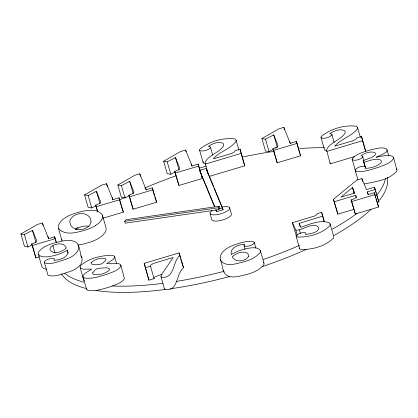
<?xml version="1.0" encoding="UTF-8"?>
<svg xmlns="http://www.w3.org/2000/svg" width="418" height="418" viewBox="0 0 418 418"><rect width="100%" height="100%" fill="white"/><g stroke="black" fill="none" stroke-linecap="round" stroke-linejoin="round"><path stroke-width="0.63" d="M245.089 249.447L244.023 245.716L244.697 244.316C239.551 244.666 232.643 246.207 231.133 251.965L231.3 254.531C236.645 251.145 242.842 249.327 249.018 248.146C252.733 247.743 258.099 246.803 260.383 250.617L260.351 252.279C254.17 260.116 243.245 262.081 233.996 264.197C229.216 264.96 222.642 264.793 220.37 259.646C218.964 251.652 228.191 247.184 234.435 244.823C240.549 243.015 247.116 240.329 253.554 241.787L254.275 242.44L255.873 248.031M260.383 250.617L263.941 263.047L263.91 264.709C257.723 272.546 246.803 274.506 237.549 276.627C233.855 277.108 229.801 277.296 226.509 275.248C221.739 271.663 222.825 264.542 220.37 259.646M355.864 170.978L355.718 171.923L352.16 159.493L352.306 158.547C357.16 153.281 364.715 151.739 371.309 149.681C376.122 148.818 381.54 146.655 386.274 148.798L387.011 149.749L386.99 150.564C387.826 153.667 368.049 159.577 380.155 156.389C384.335 156.039 389.994 153.939 393.437 157.178L397.1 170.863C389.628 179.86 375.118 181.856 364.162 183.936M321.672 212.334L322.675 216.174L299.157 223.343L300.84 227.392C309.649 224.21 319.613 219.685 329.008 222.606L330.074 223.802L330.032 225.574C321.745 233.902 308.5 237.466 296.932 237.011L296.153 236.405L296.237 235.642C298.546 233.354 302.24 232.136 305.448 232.737L305.95 233.176L305.511 234.352L306.441 234.451L313.662 232.8A6.834 2.132 -16 0 0 317.555 230.631L318.694 229.116L318.709 227.732L317.429 226.18C309.947 223.165 303.123 230.234 295.86 230.229L292.401 222.731L314.352 216.096L316.891 214.591L316.938 213.744L321.672 212.334L324.337 221.655M154.07 278.618L150.517 266.188L150.558 265.247L153.359 263.46L173.224 257.488L161.818 274.103L160.904 276.329L164.514 289.104L165.026 289.57C178.528 291.56 175.826 274.015 183.559 267.614L179.066 252.932L144.173 263.345L148.912 280.159L154.07 278.618L154.117 277.677L155.057 276.789L162.022 274.276M80.146 267.598L80.251 266.01C88.376 258.392 100.472 255.617 111.381 255.226A12.164 3.799 -16 0 1 114.386 258.063L112.729 259.756L106.747 263.559L116.685 263.267L119.475 263.915L120.802 265.09L124.439 278.675C121.492 283.394 115.274 284.606 110.472 286.706C103.178 288.828 95.476 291.748 87.796 290.348L86.526 289.193L82.968 276.763L83.224 275.263L85.053 273.33L91.678 269.119L83.417 269.187L81.191 268.544L80.146 267.598L83.704 280.029L84.399 280.656M83.704 280.029L83.804 278.435M254.275 242.44L254.207 243.192C251.835 245.648 247.905 246.672 244.572 246.176L244.023 245.716M357.907 179.672L355.237 170.351L355.321 169.52C357.798 167.043 361.774 165.841 365.222 166.416L365.771 166.881L365.693 167.555L364.956 168.376C370.688 168.156 377.224 166.772 381.289 162.456L381.409 160.961L380.14 159.796C374.659 158.223 369.146 160.815 363.947 162.273L363.221 160.528L371.978 157.403L375.254 154.879L375.463 153.385L374.528 152.377C369.904 151.185 364.757 153.051 360.959 155.747L362.16 156.045A5.68 1.771 -16 0 1 361.81 158.004C359.166 159.571 355.875 160.773 352.787 160.084L352.16 159.493M44.308 262.373L44.392 261.605C46.785 259.139 50.709 257.969 54.074 258.517L54.612 258.998L53.922 260.372C59.079 259.965 66.384 258.439 67.941 252.676L67.324 250.163C62.052 253.548 55.928 255.356 49.815 256.506C46.032 256.903 40.593 257.885 38.231 254.045L38.2 252.352C44.167 244.483 55.171 242.78 64.267 240.653C68.087 240.183 72.225 240.052 75.674 242.032C80.554 245.45 79.321 252.686 81.818 257.498C83.966 264.955 75.334 269.683 69.498 271.71C62.757 273.482 55.427 277.416 48.363 275.384L47.866 274.798L44.308 262.373L44.804 262.959C51.874 264.986 59.199 261.051 65.945 259.28C71.776 257.253 80.408 252.524 78.265 245.068M330.074 223.802L333.632 236.233L333.585 238.004C325.303 246.333 312.058 249.891 300.49 249.436L299.706 248.835L299.795 248.073M86.526 289.193L86.693 288.19M208.112 174.055L205.066 162.461C208.744 154.67 219.121 153.051 223.62 145.819L223.703 144.252L222.737 143.139C217.888 141.274 212.381 143.735 208.3 146.399L209.789 146.65L210.473 147.199L210.353 147.841C207.783 150.318 203.733 151.421 200.232 150.799L199.574 150.203L199.762 149.226C209.167 141.519 222.763 137.397 234.838 138.928L236.113 140.218L238.96 150.161M354.386 156.64L330.262 163.84L326.505 149.764C330.178 141.974 340.555 140.354 345.059 133.123L345.143 131.555L344.171 130.437C339.327 128.577 333.815 131.038 329.739 133.703L331.223 133.953L331.913 134.502L331.787 135.145C329.222 137.621 325.167 138.724 321.672 138.102L321.008 137.501L321.202 136.524C330.607 128.822 344.202 124.7 356.277 126.226L357.552 127.516L360.394 137.459M205.139 163.48L203.791 163.229L203.127 162.633L203.32 161.656M180.001 255.189C172.268 261.584 174.97 279.13 161.473 277.139L160.956 276.674M124.7 221.305L125.943 219.732L219.408 206.215L219.941 208.08L218.692 209.648L125.233 223.17L124.7 221.305L218.159 207.788L219.408 206.215M352.452 187.577L340.968 197.139L354.736 193.059L352.536 187.551L354.056 193.173M353.743 209.408L337.864 214.147L333.339 199.386L356.878 180.069L361.878 178.58L366.466 189.61L374.497 187.217L378.98 201.878L377.125 202.427M95.586 225.568L99.301 222.757L101.621 219.952L102.619 217.313L102.358 215.014C97.451 208.3 87.623 210.233 80.585 211.68C72.189 214.089 61.639 216.994 58.191 225.95L58.426 228.259L61.984 240.69L61.864 239.535M75.256 229.759C79.106 226.974 84.384 225.114 89.091 226.425M52.908 245.601L50.97 247.001L50.029 248.48L50.092 249.875C53.969 255.576 62.334 251.448 66.425 247.999C64.116 242.503 57.235 243.25 52.908 245.601L55.04 253.057M96.103 205.666L91.704 207.945L88.135 207.338L84.577 194.908L101.611 185.169L106.522 183.706L112.902 199.694L119.015 197.787L123.367 212.125L102.953 218.217M31.982 244.885L27.949 246.975L24.458 246.38L20.9 233.949L37.557 224.429L42.364 222.993L48.608 238.631L54.586 236.766L56.43 242.362M117.829 184.986L134.862 175.246L139.774 173.784L146.154 189.772L152.267 187.865L156.619 202.202L133.112 209.214L128.875 195.149L133.102 193.471L133.974 192.144L129.653 181.318L121.398 185.592L117.829 184.986L121.387 197.416L124.956 198.022L129.355 195.739M175.173 171.986L170.774 174.264L167.205 173.658L163.647 161.228L180.68 151.494L185.592 150.025L191.972 166.014L198.085 164.107L200.3 170.988M261.914 138.557L278.947 128.817L283.864 127.354L290.238 143.343L296.352 141.436L300.704 155.773L277.197 162.785L272.959 148.719L277.186 147.042L278.064 145.715L273.738 134.889L265.482 139.163L261.914 138.557L265.472 150.987L269.04 151.593L273.445 149.315M84.577 194.908L88.146 195.514L96.401 191.24L100.722 202.066L99.85 203.394L95.623 205.071L97.577 211.91M20.9 233.949L24.39 234.545L32.468 230.365L36.512 240.089L36.45 241.661L34.929 242.769L31.705 243.893L35.927 257.927L39.653 256.814M163.647 161.228L167.216 161.839L175.471 157.56L179.797 168.386L178.92 169.713L174.693 171.396L178.93 185.461L202.437 178.444L201.016 173.475M275.645 148.171L276.747 147.601M375.421 189.448L367.396 191.841L368.174 194.595L374.288 192.688L378.635 207.025L355.295 213.99L351.057 199.924L354.354 198.775L355.906 197.641L356.157 196.92L355.687 195.337L334.306 201.716L333.339 199.386M209.444 176.354L244.697 165.831L240.115 149.169L234.874 150.731L234.822 151.661L232.042 153.333L213.295 158.845C219.492 151.41 230.449 149.189 236.123 141.232L236.113 140.218M174.693 171.396L175.372 173.031L198.879 166.014M205.269 164.112L241.144 153.406L240.115 149.169M215.845 209.909L216.592 211.701L223.107 209.758L206.158 168.449L199.637 170.392L214.815 206.847M272.959 148.719L273.644 150.36L297.146 143.343M95.623 205.071L96.302 206.711L119.809 199.694M128.875 195.149L129.554 196.784L153.061 189.772M365.698 151.321L361.554 136.472L356.308 138.034L356.261 138.959L353.482 140.636L334.734 146.143C340.931 138.713 351.883 136.487 357.557 128.535L357.552 127.516M326.709 151.41L362.578 140.704L361.554 136.472M31.705 243.893L32.369 245.497L55.364 238.636M219.022 208.953L222.575 207.892M351.057 199.924L351.737 201.56L375.082 194.595M145.354 267.729L150.517 266.188M78.009 245.079L83.971 243.934L91.04 241.818A17.802 5.554 -16 0 0 99.139 237.999L102.854 235.182L105.179 232.377L106.177 229.743L105.916 227.444L102.358 215.014M46.57 269.182C44.7 269.004 42.652 268.272 41.784 266.475L38.231 254.045M326.578 150.783L325.23 150.527L324.567 149.931L321.008 137.501M355.237 170.351L356.084 171.087C363.728 172.556 371.388 169.327 378.651 167.278C383.802 165.026 390.543 163.647 393.542 158.438L393.437 157.178M82.968 276.763L84.237 277.918C91.923 279.318 99.62 276.402 106.919 274.276C111.721 272.175 117.933 270.963 120.88 266.245L120.802 265.09M396.426 168.893L396.995 169.609M58.426 228.259C65.454 236.787 78.527 231.969 87.482 229.393A17.802 5.554 -16 0 0 95.586 225.568M263.429 262.285L263.941 263.047M80.778 255.795L81.818 257.498M296.493 236.311L292.401 222.731M378.05 199.647L378.98 201.878M378.635 207.025L376.064 198.9M299.91 153.861L300.704 155.773M206.691 170.309L213.655 187.045M214.152 188.241L223.107 209.758M214.601 206.92L199.82 171.014M201.643 176.537L202.437 178.444M156.619 202.202L154.937 197.186M182.854 265.926L183.559 267.614M122.772 210.693L123.367 212.125M387.011 149.749L388.787 155.961M362.578 140.704L365.604 151.269M374.497 187.217L375.03 189.082M375.563 190.942L376.095 192.808M376.451 194.051L377.872 199.025M374.288 192.688L375.709 197.657M362.735 156.557L363.979 160.904M363.947 162.273L365.369 167.247M363.221 160.528L364.998 166.74M367.396 191.841L368.106 194.328M361.878 178.58L362.767 181.689M355.687 195.337L356.397 197.824M352.536 187.551L354.135 193.147M351.737 201.56L355.295 213.99M331.913 134.502L334.222 142.58M334.306 201.716L337.864 214.147M322.675 216.174L324.279 221.765M296.352 141.436L299.732 153.244M289.559 141.038L290.27 143.52M283.864 127.354L284.574 129.836M299.157 223.343L300.046 226.451M273.738 134.889L277.296 147.319M299.403 230.02L300.469 233.746M273.644 150.36L277.197 162.785M295.86 230.229L297.287 235.203M296.153 236.405L299.706 248.835M265.482 139.163L269.04 151.593M241.144 153.406L244.697 165.831M229.623 207.814L231.4 214.026A10.204 3.187 -16 0 1 222.862 219.899A10.204 3.187 -16 0 1 211.853 219.858L210.076 213.645M210.473 147.199L212.788 155.277M218.159 207.788L218.692 209.648M206.158 168.449L206.513 169.687M199.574 150.203L203.127 162.633M216.059 209.836L216.592 211.701M198.085 164.107L199.861 170.319M191.292 163.71L192.003 166.197M185.592 150.025L186.13 151.891M175.471 157.56L179.029 169.99M175.372 173.031L178.93 185.461M167.216 161.839L170.774 174.264M179.066 252.932L180.487 257.901M180.842 259.144L182.619 265.362M152.267 187.865L154.576 195.943M145.474 187.468L146.185 189.95M139.774 173.784L140.49 176.265M129.653 181.318L133.211 193.748M129.554 196.784L133.112 209.214M144.173 263.345L147.732 275.77M121.398 185.592L124.956 198.022M119.015 197.787L121.147 205.243M121.502 206.487L122.573 210.217M112.223 197.39L112.933 199.877M106.522 183.706L107.416 186.809M96.401 191.24L99.959 203.671M114.621 256.741L116.58 263.575M96.302 206.711L97.728 211.68M88.146 195.514L91.704 207.945M67.324 250.163L68.212 253.266M54.586 236.766L55.119 238.631M55.474 239.875L56.007 241.74M47.939 236.379L48.65 238.866M42.364 222.993L43.08 225.48M32.468 230.365L36.021 242.795M32.369 245.497L35.927 257.927M24.39 234.545L27.949 246.975M147.899 276.397L148.912 280.159M223.604 270.002L223.923 272.071M164.462 288.754L164.514 289.104M330.126 162.743L330.262 163.84M221.822 206.988A10.204 3.187 -16 0 1 229.09 209.507A10.204 3.187 -16 0 1 215.066 214.836A10.204 3.187 -16 0 1 212.067 210.698M385.427 178.737A170.095 53.086 -16 0 1 377.344 194.48M357.056 213.337A170.095 53.086 -16 0 1 332.232 229.247M299.628 245.35A170.095 53.086 -16 0 1 263.241 259.484M223.891 271.355A170.095 53.086 -16 0 1 176.015 281.46M162.827 283.357A170.095 53.086 -16 0 1 112.552 285.996M83.793 282.14A170.095 53.086 -16 0 1 64.785 273.388M75.203 229.581A170.095 53.086 -16 0 1 77.957 227.136M119.349 200.128A170.095 53.086 -16 0 1 125.672 196.904M144.837 188.006A170.095 53.086 -16 0 1 175.727 175.9M199.245 168.193A170.095 53.086 -16 0 1 206.09 166.176M242.1 157.131A170.095 53.086 -16 0 1 274.213 151.368M299.549 148.568A170.095 53.086 -16 0 1 324.431 147.721M387.199 177.415A170.095 53.086 -16 0 1 379.56 200.138M371.137 209.303A170.095 53.086 -16 0 1 334.013 235.465M306.19 249.441A170.095 53.086 -16 0 1 262.551 266.538M229.482 276.559A170.095 53.086 -16 0 1 170.194 288.817M165.22 289.491A170.095 53.086 -16 0 1 95.962 290.484M85.575 288.352A170.095 53.086 -16 0 1 61.556 273.858M92.749 272.782L92.702 273.748L93.731 274.595C99.144 275.295 105.258 273.753 109.385 270.122L109.558 269.02L108.523 268.215L106.256 267.797L97.566 268.346L95.152 269.955L92.749 272.782M91.239 262.546L91.077 263.575L92.08 264.301L94.322 264.651L101.125 264.119L103.199 262.781L105.801 260.262L106.01 259.416L105.174 258.496C100.351 257.64 94.87 259.275 91.239 262.546M91.014 222.057C89.013 231.582 69.984 232.899 69.837 221.211C72.173 211.707 90.737 210.113 91.014 222.057M248.668 256.281C245.481 261.631 235.313 262.927 232.204 256.709C236.133 253.449 242.367 250.398 247.31 253.104L248.538 254.834L248.668 256.281"/></g></svg>
